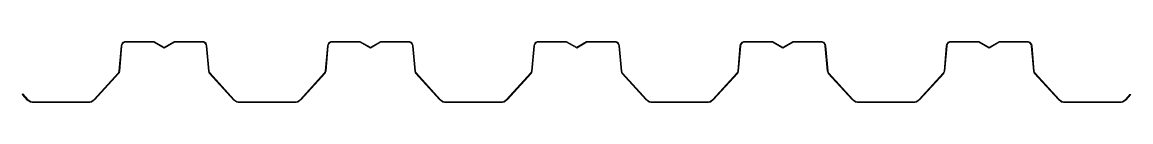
# Model space of a CAD drawing. Header units: metres. Extents: x -38 to 1048, y -60 to 0.
import ezdxf

# ---------------------------------------------------------------- set-up
doc = ezdxf.new("R2010")
doc.units = ezdxf.units.M
doc.layers.add('A-DETL-GENF', color=92, linetype='Continuous', lineweight=18)

# ---------------------------------------------------------------- blocks, each defined once
blk = doc.blocks.new('23 HODY-plaat - HODY60-4404979-00_0 Basismaterialen')
at = {"layer": 'A-DETL-GENF'}
blk.add_hatch(color=256, dxfattribs=at).paths.add_polyline_path([(1038.3, -60), (1039.8, -59.5), (1042.7, -57.6), (1047.7, -52.1), (1046.9, -52.1), (1042.1, -57.3), (1039.5, -58.9), (1038.3, -59.2), (981.7, -59.2), (980.4, -58.9), (977.5, -56.9), (954.1, -31.2), (953.5, -30.3), (953.2, -29.2), (951, -4.3), (950.7, -2.9), (949.9, -1.7), (949, -0.8), (947.6, -0.2), (946.2, 0), (918.8, 0), (908.9, -5.8), (899.2, 0), (871.2, -0.1), (870.2, -0.2), (869, -0.8), (868.1, -1.7), (867.3, -2.9), (867, -4.3), (864.8, -29.2), (864.5, -30.3), (863.9, -31.2), (840.5, -56.9), (837.6, -58.9), (836.3, -59.2), (779.7, -59.2), (778.4, -58.9), (775.5, -56.9), (752.1, -31.2), (751.5, -30.3), (751.2, -29.2), (749, -4.3), (748.7, -2.9), (747.9, -1.7), (747, -0.8), (745.6, -0.2), (744.3, 0), (716.8, 0), (706.9, -5.8), (697.2, 0), (669.7, 0), (668.4, -0.2), (667, -0.8), (666.1, -1.7), (665.3, -2.9), (665, -4.3), (662.8, -29.2), (662.5, -30.3), (661.9, -31.2), (638.5, -56.9), (635.6, -58.9), (634.3, -59.2), (577.7, -59.2), (576.4, -58.9), (573.5, -56.9), (550.1, -31.2), (549.5, -30.3), (549.2, -29.2), (547, -4.3), (546.7, -2.9), (545.9, -1.7), (545, -0.8), (543.6, -0.2), (542.3, 0), (514.8, 0), (505.1, -5.8), (495.2, 0), (467.7, 0), (466.4, -0.2), (465, -0.8), (464.1, -1.7), (463.3, -2.9), (463, -4.3), (460.8, -29.2), (460.5, -30.3), (459.9, -31.2), (436.5, -56.9), (433.6, -58.9), (432.3, -59.2), (375.7, -59.2), (374.4, -58.9), (371.5, -56.9), (348.1, -31.2), (347.5, -30.3), (347.2, -29.2), (345, -4.3), (344.7, -2.9), (344.1, -1.7), (343, -0.8), (341.8, -0.2), (340.3, 0), (312.8, 0), (303.1, -5.8), (293.2, 0), (265.7, 0), (264.4, -0.2), (263, -0.8), (262.1, -1.7), (261.3, -2.9), (261, -4.3), (258.8, -29.2), (258.5, -30.3), (257.9, -31.2), (234.5, -56.9), (231.6, -58.9), (230.3, -59.2), (173.7, -59.2), (172.5, -58.9), (169.8, -57.3), (146.1, -31.2), (145.5, -30.3), (145.3, -29.2), (143, -4.3), (142.7, -2.9), (142.1, -1.7), (141, -0.8), (139.8, -0.2), (138.4, 0), (110.8, 0), (101.1, -5.8), (91.2, 0), (63.8, 0), (62.4, -0.2), (61, -0.8), (60.1, -1.7), (59.3, -2.9), (59, -4.3), (56.8, -29.2), (56.5, -30.3), (55.9, -31.2), (32.5, -56.9), (29.6, -58.9), (28.3, -59.2), (-28.3, -59.2), (-29.5, -58.9), (-32.1, -57.3), (-37.3, -51.5), (-37.9, -52.1), (-32.9, -57.5), (-29.8, -59.5), (-28.3, -60), (28.3, -60), (30, -59.5), (33.4, -56.9), (56.5, -31.6), (57.3, -30.6), (57.6, -29.2), (59.8, -4.3), (60.1, -2.9), (61, -1.7), (62.4, -0.9), (63.8, -0.6), (91.1, -0.6), (101.1, -6.6), (111.1, -0.6), (138.4, -0.6), (139.8, -0.9), (141, -1.7), (141.9, -2.9), (142.2, -4.3), (144.5, -29.3), (144.9, -30.6), (145.5, -31.6), (169.2, -57.5), (172.2, -59.5), (173.7, -60), (230.3, -60), (232, -59.5), (235.4, -56.9), (258.5, -31.6), (259.1, -30.6), (259.6, -29.2), (261.8, -4.3), (262.1, -2.9), (263, -1.7), (264.4, -0.9), (265.8, -0.6), (293.1, -0.6), (303.1, -6.6), (313.1, -0.6), (340.3, -0.6), (341.8, -0.9), (343, -1.7), (343.9, -2.9), (344.2, -4.3), (346.5, -29.3), (346.9, -30.6), (347.5, -31.6), (370.8, -57.1), (374, -59.5), (375.7, -60), (432.3, -60), (434, -59.5), (437.4, -56.9), (460.5, -31.6), (461.1, -30.6), (461.5, -29.2), (463.8, -4.3), (464.1, -2.9), (465, -1.7), (466.4, -0.9), (467.8, -0.6), (494.9, -0.6), (505.1, -6.6), (515.1, -0.6), (542.3, -0.6), (543.8, -0.9), (545, -1.7), (545.9, -2.9), (546.2, -4.3), (548.5, -29.3), (548.9, -30.6), (549.5, -31.6), (572.8, -57.1), (576, -59.5), (577.7, -60), (634.3, -60), (636, -59.5), (639.4, -56.9), (662.5, -31.6), (663.1, -30.6), (663.5, -29.2), (665.8, -4.3), (666.1, -2.9), (667, -1.7), (668.4, -0.9), (669.8, -0.6), (696.9, -0.6), (706.9, -6.6), (717.1, -0.6), (744.3, -0.6), (745.8, -0.9), (747, -1.7), (747.9, -2.9), (748.2, -4.3), (750.5, -29.3), (750.9, -30.6), (751.5, -31.6), (774.8, -57.1), (778, -59.5), (779.7, -60), (836.3, -60), (838, -59.5), (841.4, -56.9), (864.5, -31.6), (865.1, -30.6), (865.5, -29.2), (867.8, -4.3), (868.1, -2.9), (869, -1.7), (870.2, -0.9), (871.8, -0.6), (898.9, -0.6), (908.9, -6.6), (918.9, -0.6), (946.2, -0.6), (947.8, -0.9), (949, -1.7), (949.9, -2.9), (950.2, -4.3), (952.4, -29.3), (952.9, -30.6), (953.5, -31.6), (976.8, -57.1), (980, -59.5), (981.7, -60), (1010, -60)])
for p, q in [((62.4, -0.2), (63.8, 0)), ((101.1, -5.8), (110.8, 0)), ((303.1, -5.8), (312.8, 0)), ((505.1, -5.8), (514.8, 0)), ((706.9, -5.8), (716.8, 0)), ((908.9, -5.8), (918.8, 0)), ((56.8, -29.2), (59, -4.3)), ((57.6, -29.3), (59.8, -4.3)), ((59, -4.3), (59.3, -2.9)), ((59.3, -2.9), (60.1, -1.7)), ((59.8, -4.3), (60.1, -2.9)), ((60.1, -1.7), (61, -0.8)), ((60.1, -2.9), (61, -1.7)), ((61, -0.8), (62.4, -0.2)), ((61, -1.7), (62.2, -0.9)), ((62.2, -0.9), (63.8, -0.6)), ((91.2, 0), (63.8, 0)), ((63.8, -0.6), (91.1, -0.6)), ((91.1, -0.6), (101.1, -6.6)), ((91.2, 0), (101.1, -5.8)), ((101.1, -6.6), (111.1, -0.6)), ((138.4, 0), (110.8, 0)), ((111.1, -0.6), (138.4, -0.6)), ((138.4, 0), (139.8, -0.2)), ((138.4, -0.6), (139.8, -0.9)), ((139.8, -0.2), (141, -0.8)), ((139.8, -0.9), (141, -1.7)), ((141, -0.8), (142.1, -1.7)), ((141, -1.7), (141.9, -2.9)), ((141.9, -2.9), (142.2, -4.3)), ((142.1, -1.7), (142.7, -2.9)), ((142.2, -4.3), (144.5, -29.3)), ((142.7, -2.9), (143, -4.3)), ((143, -4.3), (145.3, -29.2)), ((258.8, -29.2), (261, -4.3)), ((259.6, -29.3), (261.8, -4.3)), ((261, -4.3), (261.3, -2.9)), ((261.3, -2.9), (262.1, -1.7)), ((261.8, -4.3), (262.1, -2.9)), ((262.1, -1.7), (263, -0.8)), ((262.1, -2.9), (263, -1.7)), ((263, -0.8), (264.4, -0.2)), ((263, -1.7), (264.2, -0.9)), ((264.2, -0.9), (265.7, -0.6)), ((264.4, -0.2), (265.8, 0)), ((265.7, -0.6), (293.1, -0.6)), ((293.2, 0), (265.8, 0)), ((293.1, -0.6), (303.1, -6.6)), ((293.2, 0), (303.1, -5.8)), ((303.1, -6.6), (313.1, -0.6)), ((340.3, 0), (312.8, 0)), ((313.1, -0.6), (340.3, -0.6)), ((340.3, 0), (341.8, -0.2)), ((340.3, -0.6), (341.8, -0.9)), ((341.8, -0.2), (343, -0.8)), ((341.8, -0.9), (343, -1.7)), ((343, -0.8), (344.1, -1.7)), ((343, -1.7), (343.9, -2.9)), ((343.9, -2.9), (344.2, -4.3)), ((344.1, -1.7), (344.7, -2.9)), ((344.2, -4.3), (346.5, -29.3)), ((344.7, -2.9), (345, -4.3)), ((345, -4.3), (347.2, -29.2)), ((460.8, -29.2), (463, -4.3)), ((461.5, -29.3), (463.8, -4.3)), ((463, -4.3), (463.3, -2.9)), ((463.3, -2.9), (464.1, -1.7)), ((463.8, -4.3), (464.1, -2.9)), ((464.1, -1.7), (465, -0.8)), ((464.1, -2.9), (465, -1.7)), ((465, -0.8), (466.4, -0.2)), ((465, -1.7), (466.2, -0.9)), ((466.2, -0.9), (467.7, -0.6)), ((466.4, -0.2), (467.8, 0)), ((467.7, -0.6), (494.9, -0.6)), ((495.2, 0), (467.8, 0)), ((494.9, -0.6), (505.1, -6.6)), ((495.2, 0), (505.1, -5.8)), ((505.1, -6.6), (515.1, -0.6)), ((542.3, 0), (514.8, 0)), ((515.1, -0.6), (542.2, -0.6)), ((542.2, -0.6), (543.8, -0.9)), ((542.3, 0), (543.6, -0.2)), ((543.6, -0.2), (545, -0.8)), ((543.8, -0.9), (545, -1.7)), ((545, -0.8), (545.9, -1.7)), ((545, -1.7), (545.9, -2.9)), ((545.9, -1.7), (546.7, -2.9)), ((545.9, -2.9), (546.2, -4.3)), ((546.2, -4.3), (548.5, -29.3)), ((546.7, -2.9), (547, -4.3)), ((547, -4.3), (549.2, -29.2)), ((662.8, -29.2), (665, -4.3)), ((663.4, -29.3), (665.8, -4.3)), ((665, -4.3), (665.3, -2.9)), ((665.3, -2.9), (666.1, -1.7)), ((665.8, -4.3), (666.1, -2.9)), ((666.1, -1.7), (667, -0.8)), ((666.1, -2.9), (667, -1.7)), ((667, -0.8), (668.4, -0.2)), ((667, -1.7), (668.2, -0.9)), ((668.2, -0.9), (669.7, -0.6)), ((668.4, -0.2), (669.8, 0)), ((669.7, -0.6), (696.9, -0.6)), ((697.2, 0), (669.8, 0)), ((696.9, -0.6), (706.9, -6.6)), ((697.2, 0), (706.9, -5.8)), ((706.9, -6.6), (717.1, -0.6)), ((744.3, 0), (716.8, 0)), ((717.1, -0.6), (744.3, -0.6)), ((744.3, 0), (745.6, -0.2)), ((744.3, -0.6), (745.8, -0.9)), ((745.6, -0.2), (747, -0.8)), ((745.8, -0.9), (747, -1.7)), ((747, -0.8), (747.9, -1.7)), ((747, -1.7), (747.9, -2.9)), ((747.9, -1.7), (748.7, -2.9)), ((747.9, -2.9), (748.2, -4.3)), ((748.2, -4.3), (750.5, -29.3)), ((748.7, -2.9), (749, -4.3)), ((749, -4.3), (751.2, -29.2)), ((864.8, -29.2), (867, -4.3)), ((865.5, -29.3), (867.8, -4.3)), ((867, -4.3), (867.3, -2.9)), ((867.3, -2.9), (868.1, -1.7)), ((867.8, -4.3), (868.1, -2.9)), ((868.1, -1.7), (869, -0.8)), ((868.1, -2.9), (869, -1.7)), ((869, -0.8), (870.2, -0.2)), ((869, -1.7), (870.2, -0.9)), ((870.2, -0.2), (871.8, 0)), ((870.2, -0.9), (871.7, -0.6)), ((871.7, -0.6), (898.9, -0.6)), ((899.2, 0), (871.8, 0)), ((898.9, -0.6), (908.9, -6.6)), ((899.2, 0), (908.9, -5.8)), ((908.9, -6.6), (918.9, -0.6)), ((946.2, 0), (918.8, 0)), ((918.9, -0.6), (946.2, -0.6)), ((946.2, 0), (947.6, -0.2)), ((946.2, -0.6), (947.8, -0.9)), ((947.6, -0.2), (949, -0.8)), ((947.8, -0.9), (949, -1.7)), ((949, -0.8), (949.9, -1.7)), ((949, -1.7), (949.9, -2.9)), ((949.9, -1.7), (950.7, -2.9)), ((949.9, -2.9), (950.2, -4.3)), ((950.2, -4.3), (952.4, -29.3)), ((950.7, -2.9), (951, -4.3)), ((951, -4.3), (953.2, -29.2)), ((32.5, -56.9), (55.9, -31.2)), ((33.2, -57.1), (56.5, -31.6)), ((55.9, -31.2), (56.5, -30.3)), ((56.5, -30.3), (56.8, -29.2)), ((56.5, -31.6), (57.3, -30.6)), ((57.3, -30.6), (57.6, -29.3)), ((144.5, -29.3), (144.9, -30.6)), ((144.9, -30.6), (145.5, -31.6)), ((145.3, -29.2), (145.5, -30.3)), ((145.5, -30.3), (146.1, -31.2)), ((145.5, -31.6), (169.2, -57.5)), ((146.1, -31.2), (169.8, -57.3)), ((234.5, -56.9), (257.9, -31.2)), ((235.2, -57.1), (258.5, -31.6)), ((257.9, -31.2), (258.5, -30.3)), ((258.5, -30.3), (258.8, -29.2)), ((258.5, -31.6), (259.1, -30.6)), ((259.1, -30.6), (259.6, -29.3)), ((346.5, -29.3), (346.9, -30.6)), ((346.9, -30.6), (347.5, -31.6)), ((347.2, -29.2), (347.5, -30.3)), ((347.5, -30.3), (348.1, -31.2)), ((347.5, -31.6), (370.8, -57.1)), ((348.1, -31.2), (371.5, -56.9)), ((436.5, -56.9), (459.9, -31.2)), ((437.2, -57.1), (460.5, -31.6)), ((459.9, -31.2), (460.5, -30.3)), ((460.5, -30.3), (460.8, -29.2)), ((460.5, -31.6), (461.1, -30.6)), ((461.1, -30.6), (461.5, -29.3)), ((548.5, -29.3), (548.9, -30.6)), ((548.9, -30.6), (549.5, -31.6)), ((549.2, -29.2), (549.5, -30.3)), ((549.5, -30.3), (550.1, -31.2)), ((549.5, -31.6), (572.8, -57.1)), ((550.1, -31.2), (573.5, -56.9)), ((638.5, -56.9), (661.9, -31.2)), ((639.2, -57.1), (662.5, -31.6)), ((661.9, -31.2), (662.5, -30.3)), ((662.5, -30.3), (662.8, -29.2)), ((662.5, -31.6), (663.1, -30.6)), ((663.1, -30.6), (663.4, -29.3)), ((750.5, -29.3), (750.9, -30.6)), ((750.9, -30.6), (751.5, -31.6)), ((751.2, -29.2), (751.5, -30.3)), ((751.5, -30.3), (752.1, -31.2)), ((751.5, -31.6), (774.8, -57.1)), ((752.1, -31.2), (775.5, -56.9)), ((840.5, -56.9), (863.9, -31.2)), ((841.2, -57.1), (864.5, -31.6)), ((863.9, -31.2), (864.5, -30.3)), ((864.5, -30.3), (864.8, -29.2)), ((864.5, -31.6), (865.1, -30.6)), ((865.1, -30.6), (865.5, -29.3)), ((952.4, -29.3), (952.9, -30.6)), ((952.9, -30.6), (953.5, -31.6)), ((953.2, -29.2), (953.5, -30.3)), ((953.5, -30.3), (954.1, -31.2)), ((953.5, -31.6), (976.8, -57.1)), ((954.1, -31.2), (977.5, -56.9)), ((-37.3, -51.5), (-37.9, -52.1)), ((-37.9, -52.1), (-32.9, -57.5)), ((-32.1, -57.3), (-37.3, -51.5)), ((1046.9, -52.1), (1042.1, -57.3)), ((1042.7, -57.6), (1047.7, -52.1)), ((1047.7, -52.1), (1046.9, -52.1)), ((-32.9, -57.5), (-29.8, -59.5)), ((-29.5, -58.9), (-32.1, -57.3)), ((-29.8, -59.5), (-28.3, -60)), ((-28.3, -59.2), (-29.5, -58.9)), ((0, -59.2), (-28.3, -59.2)), ((-28.3, -60), (28.3, -60)), ((0, -59.2), (28.3, -59.2)), ((28.3, -59.2), (29.6, -58.9)), ((28.3, -60), (30, -59.5)), ((29.6, -58.9), (32.5, -56.9)), ((30, -59.5), (33.2, -57.1)), ((169.2, -57.5), (172.2, -59.5)), ((169.8, -57.3), (172.5, -58.9)), ((172.2, -59.5), (173.7, -60)), ((172.5, -58.9), (173.7, -59.2)), ((173.7, -59.2), (230.3, -59.2)), ((173.7, -60), (230.3, -60)), ((230.3, -59.2), (231.6, -58.9)), ((230.3, -60), (232, -59.5)), ((231.6, -58.9), (234.5, -56.9)), ((232, -59.5), (235.2, -57.1)), ((370.8, -57.1), (374, -59.5)), ((371.5, -56.9), (374.4, -58.9)), ((374, -59.5), (375.7, -60)), ((374.4, -58.9), (375.7, -59.2)), ((375.7, -59.2), (432.3, -59.2)), ((375.7, -60), (432.3, -60)), ((432.3, -59.2), (433.6, -58.9)), ((432.3, -60), (434, -59.5)), ((433.6, -58.9), (436.5, -56.9)), ((434, -59.5), (437.2, -57.1)), ((572.8, -57.1), (576, -59.5)), ((573.5, -56.9), (576.4, -58.9)), ((576, -59.5), (577.7, -60)), ((576.4, -58.9), (577.7, -59.2)), ((577.7, -59.2), (634.3, -59.2)), ((577.7, -60), (634.3, -60)), ((634.3, -59.2), (635.6, -58.9)), ((634.3, -60), (636, -59.5)), ((635.6, -58.9), (638.5, -56.9)), ((636, -59.5), (639.2, -57.1)), ((774.8, -57.1), (778, -59.5)), ((775.5, -56.9), (778.4, -58.9)), ((778, -59.5), (779.7, -60)), ((778.4, -58.9), (779.7, -59.2)), ((779.7, -59.2), (836.3, -59.2)), ((779.7, -60), (836.3, -60)), ((836.3, -59.2), (837.6, -58.9)), ((836.3, -60), (838, -59.5)), ((837.6, -58.9), (840.5, -56.9)), ((838, -59.5), (841.2, -57.1)), ((976.8, -57.1), (980, -59.5)), ((977.5, -56.9), (980.4, -58.9)), ((980, -59.5), (981.7, -60)), ((980.4, -58.9), (981.7, -59.2)), ((981.7, -59.2), (1010, -59.2)), ((981.7, -60), (1038.3, -60)), ((1038.3, -59.2), (1010, -59.2)), ((1039.5, -58.9), (1038.3, -59.2)), ((1038.3, -60), (1039.8, -59.5)), ((1042.1, -57.3), (1039.5, -58.9)), ((1039.8, -59.5), (1042.7, -57.6))]:
    blk.add_line(p, q, dxfattribs=at)

msp = doc.modelspace()

# ---------------------------------------------------------------- block references
msp.add_blockref('23 HODY-plaat - HODY60-4404979-00_0 Basismaterialen', (0, 0))

doc.saveas('drawing.dxf')
